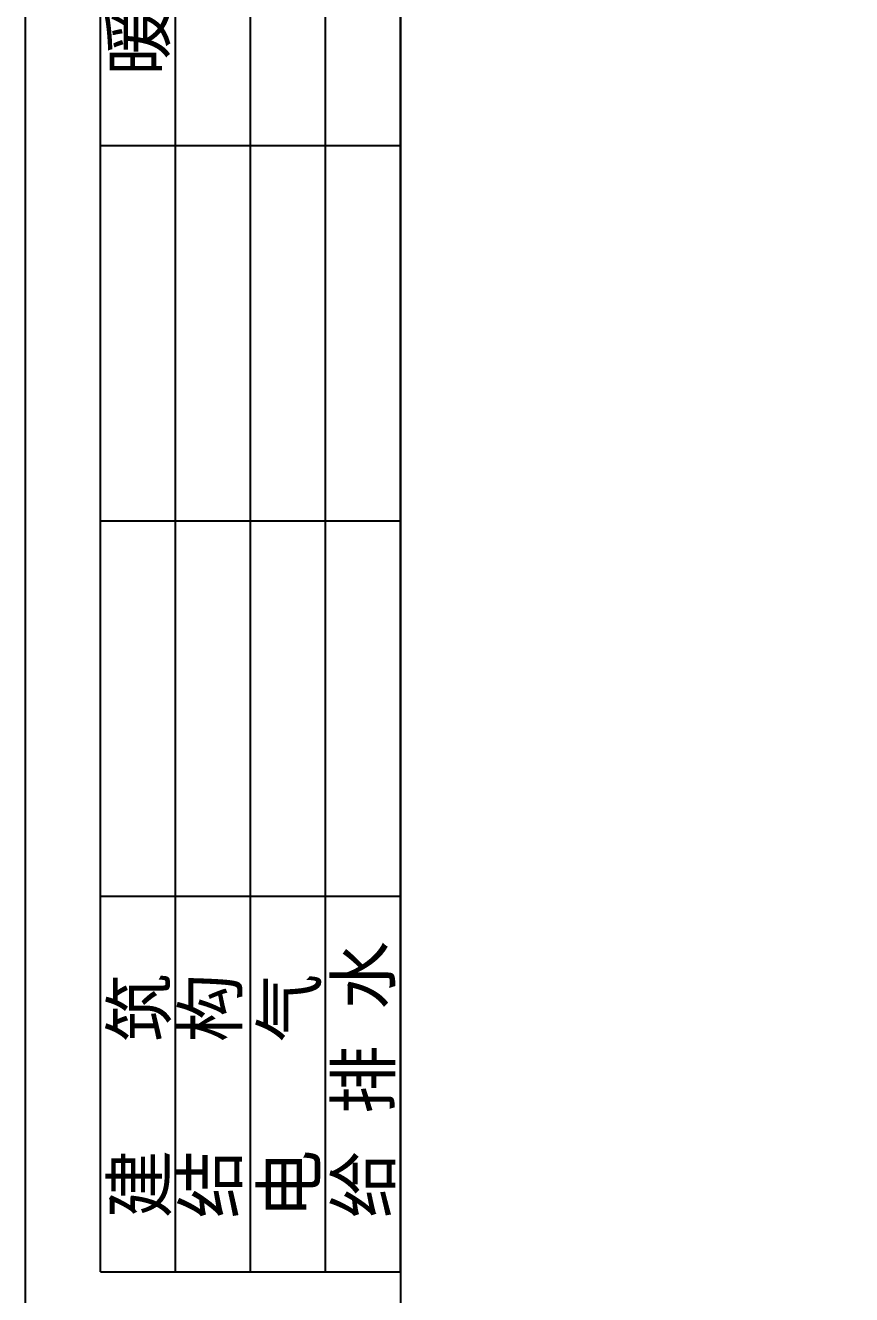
# Model space of a CAD drawing. Header units: metres. Extents: x -855790 to -837970, y 565220 to 577820.
# Drawn here: x -855790 to -854138, y 572974 to 575510 of the extents above; entities that cross this region are included whole.
import ezdxf

# ---------------------------------------------------------------- set-up
doc = ezdxf.new("R2010")
doc.units = ezdxf.units.M
doc.layers.add('PUB_TITLE', color=4, linetype='Continuous')

# ---------------------------------------------------------------- blocks, each defined once
blk = doc.blocks.new('_LABEL1')
for p, q in [((-150, 20), (-75, 20)), ((-150, 20), (-150, 0)), ((-125, 20), (-125, 0)), ((-100, 20), (-100, 0)), ((-75, 20), (-75, 0)), ((-75, 20), (-75, 0)), ((-75, 20), (0, 20)), ((-150, 15), (-75, 15)), ((-75, 15), (0, 15)), ((-150, 10), (-75, 10)), ((-75, 10), (0, 10)), ((-150, 5), (-75, 5)), ((-75, 5), (0, 5)), ((-150, 0), (-75, 0)), ((-75, 0), (0, 0))]:
    blk.add_line(p, q)
for s, p in [('建   筑', (-146.45, 15.65)), ('暖  通', (-70.35, 15.73)), ('结   构', (-146.45, 10.91)), ('电   气', (-146.45, 5.65)), ('给 排 水', (-146.45, 0.73))]:
    blk.add_text(s, height=3.51).set_placement(p)

msp = doc.modelspace()

# ---------------------------------------------------------------- linework, layer by layer
at = {"layer": 'PUB_TITLE'}
for points in [[(-855790.23, 565219.83), (-855790.23, 577819.83), (-837970.23, 577819.83), (-837970.23, 565219.83)], [(-855040.23, 565519.83), (-838270.23, 565519.83), (-838270.23, 577519.83), (-855040.23, 577519.83)]]:
    msp.add_lwpolyline(points, close=True, dxfattribs=at)

# ---------------------------------------------------------------- block references
at = {"layer": 'PUB_TITLE', "xscale": 30, "yscale": 30, "zscale": 30, "rotation": 90}
msp.add_blockref('_LABEL1', (-855040.23, 577519.83, -56554.43), dxfattribs=at)

doc.saveas('drawing.dxf')
